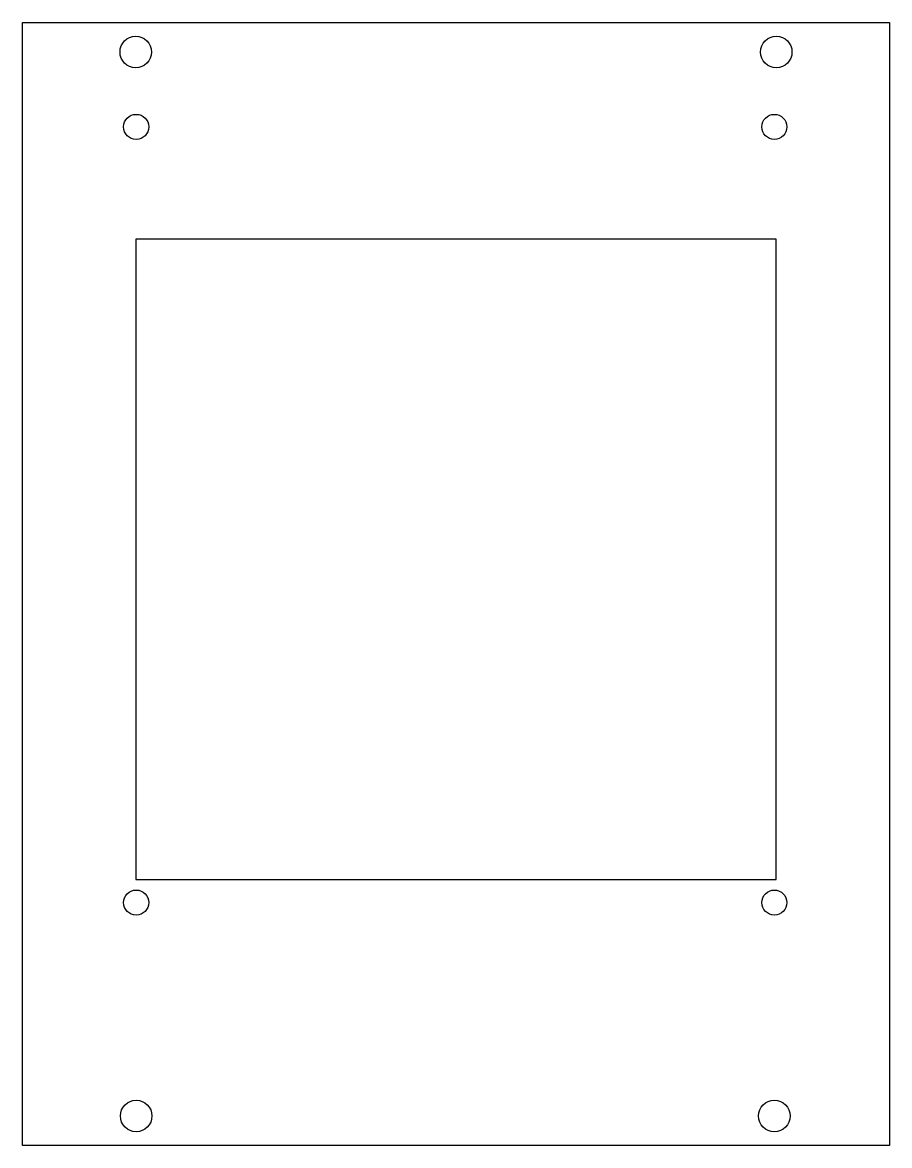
# Model space of a CAD drawing. Header units: millimetres. Extents: x -8 to 80, y -2 to 112.
import ezdxf

# ---------------------------------------------------------------- set-up
doc = ezdxf.new("R2010")
doc.units = ezdxf.units.MM
doc.layers.get('0').update_dxf_attribs({"linetype": 'CONTINUOUS'})

msp = doc.modelspace()

# ---------------------------------------------------------------- linework, layer by layer
for points in [[(80.2712, -1.8039), (-7.7288, -1.8039), (-7.7288, 112.1961), (80.2712, 112.1961)], [(68.7712, 90.1961), (3.7712, 90.1961), (3.7712, 25.1961), (68.7712, 25.1961)]]:
    msp.add_lwpolyline(points, close=True)
for centre, radius in [((3.7712, 109.1961), 1.6), ((68.7712, 109.1961), 1.6), ((3.81, 101.6), 1.27), ((68.58, 101.6), 1.27), ((3.81, 22.86), 1.27), ((68.58, 22.86), 1.27), ((3.81, 1.1961), 1.6), ((68.58, 1.1961), 1.6)]:
    msp.add_circle(centre, radius)

doc.saveas('drawing.dxf')
